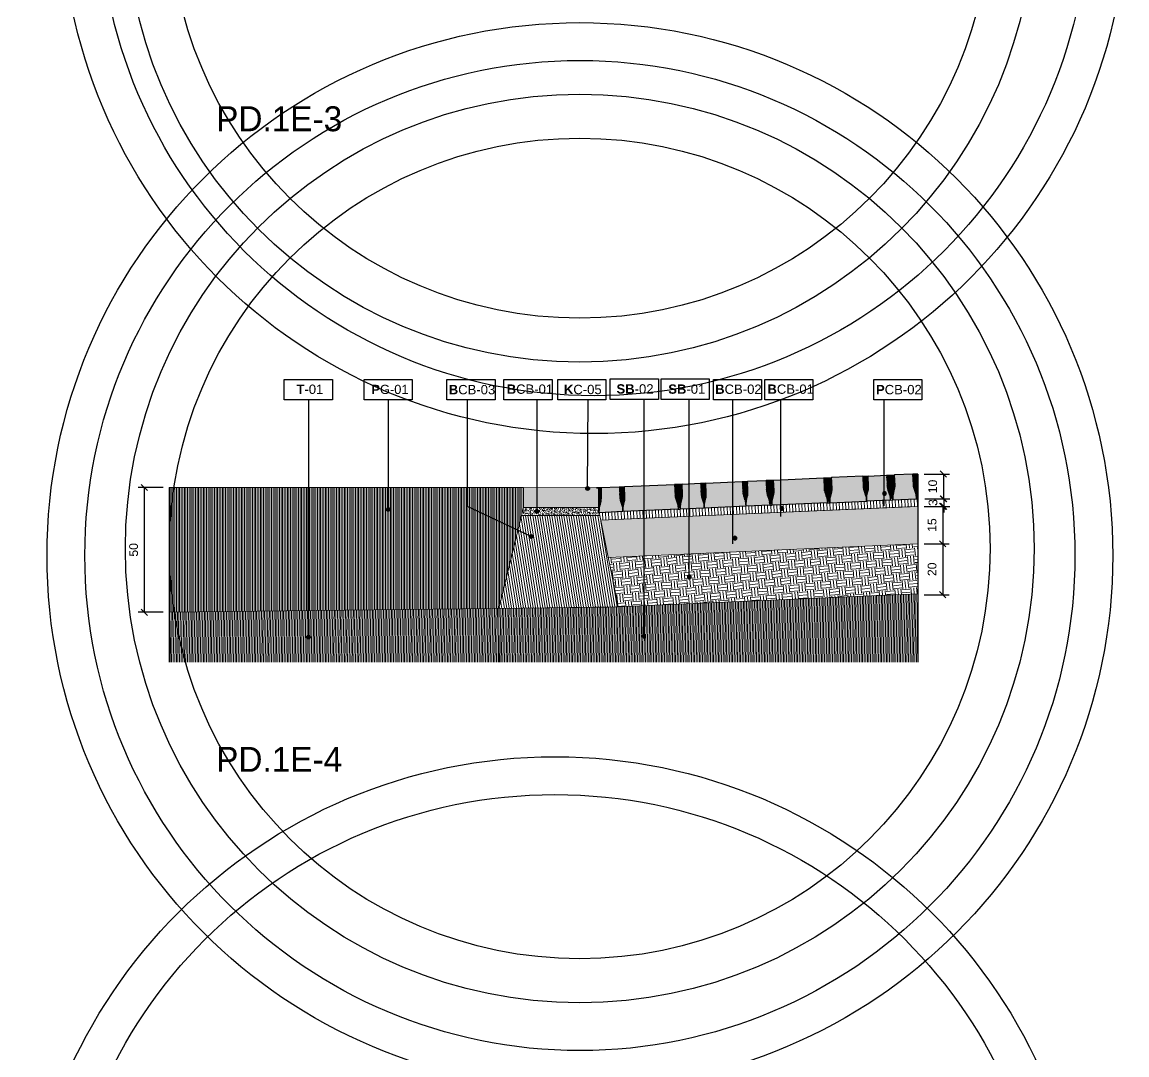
# Model space of a CAD drawing. Header units: metres. Extents: x -325 to 301, y -147 to 149.
# Drawn here: x 26.871 to 31.298, y 78.056 to 82.195 of the extents above; entities that cross this region are included whole.
import ezdxf

# ---------------------------------------------------------------- set-up
doc = ezdxf.new("R2010")
doc.units = ezdxf.units.M
doc.layers.get('Defpoints').update_dxf_attribs({"lineweight": 13})
for name, color, linetype, plot in [('-aux', 50, 'Continuous', False), ('-AUX-TWQ', 1, 'Continuous', False), ('-AUX_MON', 3, 'Continuous', False)]:
    doc.layers.add(name, color=color, linetype=linetype, plot=plot)
for name, color, linetype, true_color in [('0-TX-1_25', 7, 'Continuous', 0x3f4f7f), ('3-TR-paviment fort', 7, 'Continuous', 0xd1d1d1), ('EIT_3 TR sorra', 7, 'Continuous', 0xd8ceb0)]:
    doc.layers.add(name, color=color, linetype=linetype, true_color=true_color)
for name, color, linetype, lineweight, true_color in [('03-TR-Paviment_01_Compacted Ground', 7, 'Continuous', 5, 0xc5a967), ('03-TR-Paviment_05_Open Joint Precast Pavements', 7, 'Continuous', 5, 0xb3b3b3), ('3-TR sorra granitica', 7, 'Continuous', 0, 0xf2dac9), ('3-TR tot_u', 7, 'Continuous', 5, 0x787878)]:
    doc.layers.add(name, color=color, linetype=linetype, lineweight=lineweight, true_color=true_color)
for name, color, linetype, lineweight in [('1-CM', 7, 'Continuous', 0), ('3-TR Formigó', 252, 'Continuous', 0), ('3-TR Seleccionat', 44, 'Continuous', 0), ('3-TR Tot-u', 37, 'Continuous', 0)]:
    doc.layers.add(name, color=color, linetype=linetype, lineweight=lineweight)
for name, color, linetype in [('1-L- kodolé', 7, 'Continuous'), ('1-SECCIÓ', 1, 'Continuous'), ('A-KEYPLAN_HATCH', 7, 'Continuous'), ('A_TEXT_2', 7, 'Continuous')]:
    doc.layers.add(name, color=color, linetype=linetype)
doc.styles.add('Arial_4', font='arial.ttf', dxfattribs={"height": 1.8})
doc.styles.get("Standard").update_dxf_attribs({"font": 'arial.ttf'})
doc.styles.add('x-llegenda materials$0$ENGRAVERS', font='TT0586M.TTF')
doc.dimstyles.new('ISO-25', dxfattribs={"dimtxt": 0.1, "dimasz": 0.1, "dimexe": 0.1, "dimexo": 0.1, "dimgap": 0.1, "dimtad": 1, "dimdec": 0, "dimlfac": 100, "dimzin": 9, "dimtxsty": 'Standard', "dimblk": 'OBLIQUE', "dimcen": 0.1, "dimadec": 0, "dimazin": 0, "dimtfac": 1, "dimtdec": 0, "dimtmove": 0, "dimatfit": 3, "dimldrblk": 'OBLIQUE', "dimfxl": 1, "dimarcsym": 0})
pattern_1 = [(46.9470425, (2.167115, 8.7581936), (0.0015835417, 0.00669463768), [0.0085328125, -0.0017065625, 0, -0.0017065625])]

# ---------------------------------------------------------------- blocks, each defined once
blk = doc.blocks.new('hatch keyplan 2')
at = {"layer": 'A-KEYPLAN_HATCH'}
blk.add_lwpolyline([(0, 0.00548), (0.01287, 0.00548), (0.01287, 0), (0, 0)], close=True, dxfattribs=at)
blk = doc.blocks.new('hatch keyplan')
at = {"layer": 'A-KEYPLAN_HATCH'}
blk.add_blockref('hatch keyplan 2', (1.43058, 0.85215), dxfattribs=at)
blk = doc.blocks.new('PCB03')
at = {"layer": 'A-KEYPLAN_HATCH'}
blk.add_blockref('hatch keyplan', (-1.42958, -0.85215), dxfattribs=at)
at = {"layer": 'A_TEXT_2', "insert": (0.0002, 0.00399), "char_height": 0.0025, "attachment_point": 1}
blk.add_mtext_dynamic_manual_height_columns('\\pi0.00139;{\\fArial|b1|i0|c0|p34;P}CB-02', width=0.0145619, gutter_width=0.015, heights=[0], dxfattribs=at)
blk = doc.blocks.new('B-CB01')
at = {"layer": 'A-KEYPLAN_HATCH'}
blk.add_blockref('hatch keyplan', (-1.43058, -0.85215), dxfattribs=at)
at = {"layer": 'A_TEXT_2', "insert": (-0.0008, 0.00411), "char_height": 0.0025, "attachment_point": 1}
blk.add_mtext_dynamic_manual_height_columns('\\pi0.00152;{\\fArial|b1|i0|c0|p34;B}CB-01', width=0.0145619, gutter_width=0.015, heights=[0], dxfattribs=at)
blk = doc.blocks.new('SB-01')
at = {"layer": 'A-KEYPLAN_HATCH'}
blk.add_blockref('hatch keyplan', (-1.43058, -0.85215), dxfattribs=at)
at = {"layer": 'A_TEXT_2', "insert": (-0.0008, 0.00403), "char_height": 0.0025, "attachment_point": 1}
blk.add_mtext_dynamic_manual_height_columns('\\pi0.00271;{\\fArial|b1|i0|c0|p34;SB}-01', width=0.0145619, gutter_width=0.015, heights=[0], dxfattribs=at)
blk = doc.blocks.new('B-CB02')
at = {"layer": 'A-KEYPLAN_HATCH'}
blk.add_blockref('hatch keyplan', (-1.43058, -0.85215), dxfattribs=at)
at = {"layer": 'A_TEXT_2', "insert": (-0.0008, 0.00409), "char_height": 0.0025, "attachment_point": 1}
blk.add_mtext_dynamic_manual_height_columns('\\pi0.00129;{\\fArial|b1|i0|c0|p34;B}CB-02', width=0.0145619, gutter_width=0.015, heights=[0], dxfattribs=at)
blk = doc.blocks.new('SB-02')
at = {"layer": 'A-KEYPLAN_HATCH'}
blk.add_blockref('hatch keyplan', (-1.43058, -0.85215), dxfattribs=at)
at = {"layer": 'A_TEXT_2', "insert": (-0.0008, 0.00408), "char_height": 0.0025, "attachment_point": 1}
blk.add_mtext_dynamic_manual_height_columns('\\pi0.00249;{\\fArial|b1|i0|c0|p34;SB}-02', width=0.0145619, gutter_width=0.015, heights=[0], dxfattribs=at)
blk = doc.blocks.new('_Oblique')
at = {"color": 0, "lineweight": -2}
blk.add_line((-0.5, -0.5), (0.5, 0.5), dxfattribs=at)
blk = doc.blocks.new('*D1019')
at = {"layer": '0-TX-1_25', "color": 0, "lineweight": -2, "transparency": 16777216}
for p, q in [((30.4855, 80.3837), (30.588, 80.3837)), ((30.563, 80.3837), (30.563, 80.2847)), ((30.488, 80.2847), (30.588, 80.2847))]:
    blk.add_line(p, q, dxfattribs=at)
at = {"layer": 'Defpoints', "color": 0, "transparency": 16777216}
for p in [(30.4605, 80.3837), (30.463, 80.2847), (30.563, 80.2847)]:
    blk.add_point(p, dxfattribs=at)
at = {"layer": '0-TX-1_25', "color": 0, "lineweight": -2, "transparency": 16777216, "xscale": 0.025, "yscale": 0.025, "zscale": 0.025}
for p, rotation in [((30.563, 80.3837), 90), ((30.563, 80.2847), 270)]:
    blk.add_blockref('_Oblique', p, dxfattribs=dict(at, rotation=rotation))
at = {"layer": '0-TX-1_25', "color": 0, "transparency": 16777216, "insert": (30.5201, 80.3342), "char_height": 0.035, "attachment_point": 5, "rotation": 90}
blk.add_mtext('10', dxfattribs=at)
blk = doc.blocks.new('*D1020')
at = {"layer": '0-TX-1_25', "color": 0, "lineweight": -2, "transparency": 16777216}
for p, q in [((30.488, 80.2847), (30.5893, 80.2847)), ((30.5643, 80.2847), (30.5643, 80.3097)), ((30.5643, 80.2847), (30.5643, 80.2545)), ((30.4855, 80.2545), (30.5893, 80.2545)), ((30.5643, 80.2545), (30.5643, 80.2295))]:
    blk.add_line(p, q, dxfattribs=at)
at = {"layer": 'Defpoints', "color": 0, "transparency": 16777216}
for p in [(30.463, 80.2847), (30.4605, 80.2545), (30.5643, 80.2545)]:
    blk.add_point(p, dxfattribs=at)
at = {"layer": '0-TX-1_25', "color": 0, "lineweight": -2, "transparency": 16777216, "xscale": 0.025, "yscale": 0.025, "zscale": 0.025}
for p, rotation in [((30.5643, 80.2847), 270), ((30.5643, 80.2545), 90)]:
    blk.add_blockref('_Oblique', p, dxfattribs=dict(at, rotation=rotation))
at = {"layer": '0-TX-1_25', "color": 0, "transparency": 16777216, "insert": (30.5214, 80.2696), "char_height": 0.035, "attachment_point": 5, "rotation": 90}
blk.add_mtext('3', dxfattribs=at)
blk = doc.blocks.new('*D1021')
at = {"layer": '0-TX-1_25', "color": 0, "lineweight": -2, "transparency": 16777216}
for p, q in [((30.4855, 80.2545), (30.5854, 80.2545)), ((30.5604, 80.2545), (30.5604, 80.1043)), ((30.4855, 80.1043), (30.5854, 80.1043))]:
    blk.add_line(p, q, dxfattribs=at)
at = {"layer": 'Defpoints', "color": 0, "transparency": 16777216}
for p in [(30.4605, 80.2545), (30.4605, 80.1043), (30.5604, 80.1043)]:
    blk.add_point(p, dxfattribs=at)
at = {"layer": '0-TX-1_25', "color": 0, "lineweight": -2, "transparency": 16777216, "xscale": 0.025, "yscale": 0.025, "zscale": 0.025}
for p, rotation in [((30.5604, 80.2545), 90), ((30.5604, 80.1043), 270)]:
    blk.add_blockref('_Oblique', p, dxfattribs=dict(at, rotation=rotation))
at = {"layer": '0-TX-1_25', "color": 0, "transparency": 16777216, "insert": (30.5176, 80.1794), "char_height": 0.035, "attachment_point": 5, "rotation": 90}
blk.add_mtext('15', dxfattribs=at)
blk = doc.blocks.new('*D1022')
at = {"layer": '0-TX-1_25', "color": 0, "lineweight": -2, "transparency": 16777216}
for p, q in [((30.4855, 80.1043), (30.5854, 80.1043)), ((30.5604, 80.1043), (30.5604, 79.9001)), ((30.4855, 79.9001), (30.5854, 79.9001))]:
    blk.add_line(p, q, dxfattribs=at)
at = {"layer": 'Defpoints', "color": 0, "transparency": 16777216}
for p in [(30.4605, 80.1043), (30.4605, 79.9001), (30.5604, 79.9001)]:
    blk.add_point(p, dxfattribs=at)
at = {"layer": '0-TX-1_25', "color": 0, "lineweight": -2, "transparency": 16777216, "xscale": 0.025, "yscale": 0.025, "zscale": 0.025}
for p, rotation in [((30.5604, 80.1043), 90), ((30.5604, 79.9001), 270)]:
    blk.add_blockref('_Oblique', p, dxfattribs=dict(at, rotation=rotation))
at = {"layer": '0-TX-1_25', "color": 0, "transparency": 16777216, "insert": (30.5176, 80.0022), "char_height": 0.035, "attachment_point": 5, "rotation": 90}
blk.add_mtext('20', dxfattribs=at)
blk = doc.blocks.new('*D1023')
at = {"layer": '0-TX-1_25', "color": 0, "lineweight": -2, "transparency": 16777216}
for p, q in [((27.4355, 80.3301), (27.3355, 80.3301)), ((27.3605, 80.3301), (27.3605, 79.8301)), ((27.4355, 79.8301), (27.3355, 79.8301))]:
    blk.add_line(p, q, dxfattribs=at)
at = {"layer": 'Defpoints', "color": 0, "transparency": 16777216}
for p in [(27.4605, 80.3301), (27.3605, 79.8301), (27.4605, 79.8301)]:
    blk.add_point(p, dxfattribs=at)
at = {"layer": '0-TX-1_25', "color": 0, "lineweight": -2, "transparency": 16777216, "xscale": 0.025, "yscale": 0.025, "zscale": 0.025}
for p, rotation in [((27.3605, 80.3301), 90), ((27.3605, 79.8301), 270)]:
    blk.add_blockref('_Oblique', p, dxfattribs=dict(at, rotation=rotation))
at = {"layer": '0-TX-1_25', "color": 0, "transparency": 16777216, "insert": (27.3177, 80.0801), "char_height": 0.035, "attachment_point": 5, "rotation": 90}
blk.add_mtext('50', dxfattribs=at)
blk = doc.blocks.new('B-CB03')
at = {"layer": 'A-KEYPLAN_HATCH'}
blk.add_blockref('hatch keyplan', (-1.43058, -0.85215), dxfattribs=at)
at = {"layer": 'A_TEXT_2', "insert": (-0.0008, 0.00398), "char_height": 0.0025, "attachment_point": 1}
blk.add_mtext_dynamic_manual_height_columns('\\pi0.00128;{\\fArial|b1|i0|c0|p34;B}CB-03', width=0.0145619, gutter_width=0.015, heights=[0], dxfattribs=at)
blk = doc.blocks.new('PG01')
at = {"layer": 'A-KEYPLAN_HATCH'}
blk.add_blockref('hatch keyplan', (-1.42958, -0.85215), dxfattribs=at)
at = {"layer": 'A-KEYPLAN_HATCH', "insert": (0.00021, 0.00402), "char_height": 0.0024588, "attachment_point": 1, "line_spacing_factor": 0.938532, "style": 'Arial_4'}
blk.add_mtext_dynamic_manual_height_columns('\\pi0.00276;{\\fArial|b1|i0|c0|p34;P}G-01', width=0.0145619, gutter_width=0.015, heights=[0], dxfattribs=at)
blk = doc.blocks.new('T-01')
at = {"layer": 'A-KEYPLAN_HATCH'}
blk.add_blockref('hatch keyplan', (-1.43058, -0.85215), dxfattribs=at)
at = {"layer": 'A_TEXT_2', "insert": (-0.0008, 0.00408), "char_height": 0.0025, "attachment_point": 1}
blk.add_mtext_dynamic_manual_height_columns('\\pi0.00405;{\\fArial|b1|i0|c0|p34;T}-01', width=0.0145619, gutter_width=0.015, heights=[0], dxfattribs=at)
blk = doc.blocks.new('POINT')
at = {"layer": '0-TX-1_25'}
h = blk.add_hatch(dxfattribs=at)
h.set_pattern_fill('ANGLE', color=256)
h.set_pattern_definition([(0, (-83.747, -12.726), (0, 6.985), [5.08, -1.905]), (90, (-83.747, -12.726), (-6.985, 4e-16), [5.08, -1.905])])
edge = h.paths.add_edge_path()
edge.add_arc((0, 0), 0.0075, 0, 360)
h = blk.add_hatch(color=256, dxfattribs=at)
h.dxf.hatch_style = 1
edge = h.paths.add_edge_path()
edge.add_arc((0, 0), 0.0075, 0, 360)
blk.add_circle((0, 0), 0.0075, dxfattribs=at)
blk = doc.blocks.new('K04')
at = {"layer": 'A-KEYPLAN_HATCH'}
blk.add_blockref('hatch keyplan', (-1.42958, -0.85215), dxfattribs=at)
at = {"layer": 'A_TEXT_2', "insert": (0.0002, 0.00402), "char_height": 0.0025, "attachment_point": 1}
blk.add_mtext_dynamic_manual_height_columns('\\pi0.00244;{\\fArial|b1|i0|c0|p34;K}C-05', width=0.0145619, gutter_width=0.015, heights=[0], dxfattribs=at)

msp = doc.modelspace()

# ---------------------------------------------------------------- hatches: boundary and pattern name
at = {"layer": '03-TR-Paviment_01_Compacted Ground'}
h = msp.add_hatch(dxfattribs=at)
h.set_pattern_fill('ANSI31', color=256, scale=0.002, angle=225, style=0)
h.set_pattern_definition([(270, (0, -2.567356), (0.00635, -9e-19), [])])
h.paths.add_polyline_path([(27.4605, 80.3301), (28.88, 80.3295), (28.8802, 80.2495), (28.7806, 79.8455), (27.4605, 79.8301)])
at = {"layer": '03-TR-Paviment_05_Open Joint Precast Pavements'}
h = msp.add_hatch(color=256, dxfattribs=at)
h.dxf.hatch_style = 1
edge = h.paths.add_edge_path()
edge.add_line((29.8769, 80.2592), (29.8765, 80.2674))
edge.add_arc((29.9249, 80.2695), 0.0484, 166.4865, 182.4855, ccw=False)
edge.add_line((29.8778, 80.2808), (29.8829, 80.3017))
edge.add_arc((29.8273, 80.3151), 0.0571, 346.4865, 362.4855)
edge.add_line((29.8844, 80.3176), (29.8826, 80.3587))
edge.add_line((29.8826, 80.3587), (29.8834, 80.3587))
edge.add_line((29.8834, 80.3587), (29.8834, 80.3595))
edge.add_line((29.8834, 80.3595), (30.0827, 80.3682))
edge.add_line((30.0827, 80.3682), (30.0828, 80.3674))
edge.add_line((30.0828, 80.3674), (30.0836, 80.3674))
edge.add_line((30.0836, 80.3674), (30.0854, 80.3263))
edge.add_arc((30.1424, 80.3288), 0.0571, 182.4855, 198.4845)
edge.add_line((30.0882, 80.3107), (30.0951, 80.2902))
edge.add_arc((30.0492, 80.2748), 0.0484, 2.4855, 18.4845, ccw=False)
edge.add_line((30.0975, 80.2769), (30.0979, 80.2688))
edge.add_line((30.0979, 80.2688), (29.8769, 80.2592))
h = msp.add_hatch(color=256, dxfattribs=at)
h.dxf.hatch_style = 1
edge = h.paths.add_edge_path()
edge.add_line((30.2553, 80.2756), (30.255, 80.2838))
edge.add_arc((30.2066, 80.2817), 0.0484, 2.4855, 18.4845)
edge.add_line((30.2525, 80.297), (30.2457, 80.3175))
edge.add_arc((30.2999, 80.3356), 0.0571, 182.4855, 198.4845, ccw=False)
edge.add_line((30.2428, 80.3331), (30.241, 80.3742))
edge.add_line((30.241, 80.3742), (30.2402, 80.3742))
edge.add_line((30.2402, 80.3742), (30.2402, 80.375))
edge.add_line((30.2402, 80.375), (30.1144, 80.3696))
edge.add_line((30.1144, 80.3696), (30.1145, 80.3687))
edge.add_line((30.1145, 80.3687), (30.1137, 80.3687))
edge.add_line((30.1137, 80.3687), (30.1155, 80.3276))
edge.add_arc((30.0584, 80.3251), 0.0571, -13.5135, 2.4855, ccw=False)
edge.add_line((30.1139, 80.3118), (30.1089, 80.2908))
edge.add_arc((30.156, 80.2795), 0.0484, 166.4865, 182.4855)
edge.add_line((30.1076, 80.2774), (30.108, 80.2692))
edge.add_line((30.108, 80.2692), (30.2553, 80.2756))
h = msp.add_hatch(color=256, dxfattribs=at)
h.dxf.hatch_style = 1
edge = h.paths.add_edge_path()
edge.add_line((30.2553, 80.2756), (30.255, 80.2838))
edge.add_arc((30.3033, 80.2859), 0.0484, 166.4865, 182.4855, ccw=False)
edge.add_line((30.2563, 80.2972), (30.2613, 80.3182))
edge.add_arc((30.2057, 80.3315), 0.0571, 346.4865, 362.4855)
edge.add_line((30.2628, 80.334), (30.261, 80.3751))
edge.add_line((30.261, 80.3751), (30.2618, 80.3751))
edge.add_line((30.2618, 80.3751), (30.2618, 80.376))
edge.add_line((30.2618, 80.376), (30.335, 80.3791))
edge.add_line((30.335, 80.3791), (30.3351, 80.3783))
edge.add_line((30.3351, 80.3783), (30.3359, 80.3783))
edge.add_line((30.3359, 80.3783), (30.3376, 80.3373))
edge.add_arc((30.3947, 80.3397), 0.0571, 182.4855, 198.4845)
edge.add_line((30.3405, 80.3216), (30.3474, 80.3012))
edge.add_arc((30.3015, 80.2858), 0.0484, 2.4855, 18.4845, ccw=False)
edge.add_line((30.3498, 80.2879), (30.3502, 80.2797))
edge.add_line((30.3502, 80.2797), (30.2553, 80.2756))
h = msp.add_hatch(color=256, dxfattribs=at)
h.dxf.hatch_style = 1
edge = h.paths.add_edge_path()
edge.add_line((30.455, 80.2843), (30.4547, 80.2925))
edge.add_arc((30.4063, 80.2904), 0.0484, 2.4855, 18.4845)
edge.add_line((30.4522, 80.3057), (30.4454, 80.3262))
edge.add_arc((30.4996, 80.3443), 0.0571, 182.4855, 198.4845, ccw=False)
edge.add_line((30.4425, 80.3418), (30.4407, 80.3829))
edge.add_line((30.4407, 80.3829), (30.4399, 80.3829))
edge.add_line((30.4399, 80.3829), (30.4399, 80.3837))
edge.add_line((30.4399, 80.3837), (30.3667, 80.3805))
edge.add_line((30.3667, 80.3805), (30.3667, 80.3797))
edge.add_line((30.3667, 80.3797), (30.3659, 80.3796))
edge.add_line((30.3659, 80.3796), (30.3677, 80.3386))
edge.add_arc((30.3106, 80.3361), 0.0571, -13.5135, 2.4855, ccw=False)
edge.add_line((30.3662, 80.3227), (30.3611, 80.3017))
edge.add_arc((30.4082, 80.2904), 0.0484, 166.4865, 182.4855)
edge.add_line((30.3598, 80.2883), (30.3602, 80.2801))
edge.add_line((30.3602, 80.2801), (30.455, 80.2843))
h = msp.add_hatch(color=256, dxfattribs=at)
h.dxf.hatch_style = 1
edge = h.paths.add_edge_path()
edge.add_line((29.1839, 80.2291), (29.1835, 80.2373))
edge.add_arc((29.2319, 80.2394), 0.0484, 166.4865, 182.4855, ccw=False)
edge.add_line((29.1848, 80.2507), (29.1899, 80.2717))
edge.add_arc((29.1343, 80.285), 0.0571, 346.4865, 362.4855)
edge.add_line((29.1914, 80.2875), (29.1896, 80.3286))
edge.add_line((29.1896, 80.3286), (29.1904, 80.3286))
edge.add_line((29.1904, 80.3286), (29.1904, 80.3295))
edge.add_line((29.1904, 80.3295), (29.2636, 80.3326))
edge.add_line((29.2636, 80.3326), (29.2637, 80.3318))
edge.add_line((29.2637, 80.3318), (29.2645, 80.3318))
edge.add_line((29.2645, 80.3318), (29.2662, 80.2907))
edge.add_arc((29.3233, 80.2932), 0.0571, 182.4855, 198.4845)
edge.add_line((29.2691, 80.2751), (29.276, 80.2546))
edge.add_arc((29.2301, 80.2393), 0.0484, 2.4855, 18.4845, ccw=False)
edge.add_line((29.2784, 80.2414), (29.2788, 80.2332))
edge.add_line((29.2788, 80.2332), (29.1839, 80.2291))
h = msp.add_hatch(color=256, dxfattribs=at)
h.dxf.hatch_style = 1
edge = h.paths.add_edge_path()
edge.add_line((29.2788, 80.2332), (29.2784, 80.2414))
edge.add_arc((29.3268, 80.2435), 0.0484, 166.4865, 182.4855, ccw=False)
edge.add_line((29.2797, 80.2548), (29.2848, 80.2758))
edge.add_arc((29.2292, 80.2891), 0.0571, 346.4865, 362.4855)
edge.add_line((29.2863, 80.2916), (29.2845, 80.3327))
edge.add_line((29.2845, 80.3327), (29.2853, 80.3327))
edge.add_line((29.2853, 80.3327), (29.2853, 80.3336))
edge.add_line((29.2853, 80.3336), (29.4846, 80.3422))
edge.add_line((29.4846, 80.3422), (29.4847, 80.3414))
edge.add_line((29.4847, 80.3414), (29.4855, 80.3414))
edge.add_line((29.4855, 80.3414), (29.4873, 80.3003))
edge.add_arc((29.5444, 80.3028), 0.0571, 182.4855, 198.4845)
edge.add_line((29.4902, 80.2847), (29.497, 80.2642))
edge.add_arc((29.4511, 80.2489), 0.0484, 2.4855, 18.4845, ccw=False)
edge.add_line((29.4995, 80.251), (29.4998, 80.2428))
edge.add_line((29.4998, 80.2428), (29.2788, 80.2332))
h = msp.add_hatch(color=256, dxfattribs=at)
h.dxf.hatch_style = 1
edge = h.paths.add_edge_path()
edge.add_line((29.5098, 80.2432), (29.5094, 80.2514))
edge.add_arc((29.5578, 80.2535), 0.0484, 166.4865, 182.4855, ccw=False)
edge.add_line((29.5107, 80.2648), (29.5158, 80.2858))
edge.add_arc((29.4602, 80.2992), 0.0571, 346.4865, 362.4855)
edge.add_line((29.5173, 80.3016), (29.5155, 80.3427))
edge.add_line((29.5155, 80.3427), (29.5163, 80.3428))
edge.add_line((29.5163, 80.3428), (29.5163, 80.3436))
edge.add_line((29.5163, 80.3436), (29.5895, 80.3468))
edge.add_line((29.5895, 80.3468), (29.5895, 80.3459))
edge.add_line((29.5895, 80.3459), (29.5903, 80.346))
edge.add_line((29.5903, 80.346), (29.5921, 80.3049))
edge.add_arc((29.6492, 80.3074), 0.0571, 182.4855, 198.4845)
edge.add_line((29.595, 80.2893), (29.6019, 80.2688))
edge.add_arc((29.5559, 80.2534), 0.0484, 2.4855, 18.4845, ccw=False)
edge.add_line((29.6043, 80.2555), (29.6047, 80.2474))
edge.add_line((29.6047, 80.2474), (29.5098, 80.2432))
h = msp.add_hatch(color=256, dxfattribs=at)
h.dxf.hatch_style = 1
edge = h.paths.add_edge_path()
edge.add_line((29.6047, 80.2474), (29.6043, 80.2555))
edge.add_arc((29.6527, 80.2576), 0.0484, 166.4865, 182.4855, ccw=False)
edge.add_line((29.6056, 80.269), (29.6107, 80.2899))
edge.add_arc((29.5551, 80.3033), 0.0571, 346.4865, 362.4855)
edge.add_line((29.6122, 80.3058), (29.6104, 80.3468))
edge.add_line((29.6104, 80.3468), (29.6112, 80.3469))
edge.add_line((29.6112, 80.3469), (29.6112, 80.3477))
edge.add_line((29.6112, 80.3477), (29.7568, 80.3541))
edge.add_line((29.7568, 80.3541), (29.7569, 80.3532))
edge.add_line((29.7569, 80.3532), (29.7577, 80.3532))
edge.add_line((29.7577, 80.3532), (29.7595, 80.3122))
edge.add_arc((29.8166, 80.3146), 0.0571, 182.4855, 198.4845)
edge.add_line((29.7624, 80.2965), (29.7692, 80.2761))
edge.add_arc((29.7233, 80.2607), 0.0484, 2.4855, 18.4845, ccw=False)
edge.add_line((29.7716, 80.2628), (29.772, 80.2546))
edge.add_line((29.772, 80.2546), (29.6047, 80.2474))
h = msp.add_hatch(color=256, dxfattribs=at)
h.dxf.hatch_style = 1
edge = h.paths.add_edge_path()
edge.add_line((29.772, 80.2546), (29.7716, 80.2628))
edge.add_arc((29.82, 80.2649), 0.0484, 166.4865, 182.4855, ccw=False)
edge.add_line((29.7729, 80.2762), (29.778, 80.2972))
edge.add_arc((29.7224, 80.3105), 0.0571, 346.4865, 362.4855)
edge.add_line((29.7795, 80.313), (29.7777, 80.3541))
edge.add_line((29.7777, 80.3541), (29.7785, 80.3541))
edge.add_line((29.7785, 80.3541), (29.7785, 80.355))
edge.add_line((29.7785, 80.355), (29.8517, 80.3582))
edge.add_line((29.8517, 80.3582), (29.8518, 80.3573))
edge.add_line((29.8518, 80.3573), (29.8526, 80.3574))
edge.add_line((29.8526, 80.3574), (29.8543, 80.3163))
edge.add_arc((29.9114, 80.3188), 0.0571, 182.4855, 198.4845)
edge.add_line((29.8572, 80.3006), (29.8641, 80.2802))
edge.add_arc((29.8182, 80.2648), 0.0484, 2.4855, 18.4845, ccw=False)
edge.add_line((29.8665, 80.2669), (29.8669, 80.2587))
edge.add_line((29.8669, 80.2587), (29.772, 80.2546))
at = {"layer": '3-TR Formigó'}
h = msp.add_hatch(dxfattribs=at)
h.set_pattern_fill('ANSI31', color=256, scale=0.003, angle=234.1752, style=0)
h.set_pattern_definition([(279.17524, (31.964151, 79.929311), (0.00940313, 0.001518806), [])])
h.paths.add_polyline_path([(29.1861, 80.218), (28.8726, 80.218), (28.7806, 79.8455), (29.26, 79.8523)])
at = {"layer": '3-TR Seleccionat'}
h = msp.add_hatch(dxfattribs=at)
h.set_pattern_fill('ANSI31', color=256, scale=0.002, angle=223.8682, style=0)
h.set_pattern_definition([(268.8682194564, (428165.1907356, -659341.835857), (-0.00634876117834, 0.00012542527825), [])])
h.paths.add_polyline_path([(30.4605, 79.9041), (30.4605, 79.6301), (27.4605, 79.6301), (27.4605, 79.8301), (29.2212, 79.8506)])
at = {"layer": '3-TR sorra granitica'}
h = msp.add_hatch(dxfattribs=at)
h.set_pattern_fill('LINE', color=256, scale=0.1, angle=56.868, style=0)
h.set_pattern_definition([(92.514497, (43.891132, 289.231278), (-0.0124879644, -0.000548402), [])])
h.paths.add_polyline_path([(29.1925, 80.2097), (29.1947, 80.1992), (29.1839, 80.2291)])
h.paths.add_polyline_path([(29.1901, 80.1989), (29.1959, 80.2294), (30.465, 80.2848), (30.4669, 80.2551)])
at = {"layer": '3-TR Tot-u'}
h = msp.add_hatch(dxfattribs=at)
h.set_pattern_fill('EARTH', color=256, scale=0.005, angle=-84.0741)
h.set_pattern_definition([(275.925852, (-34.896898, 0.463215), (0.034858251, -0.028302426), [0.03175, -0.03175]), (275.925852, (-34.885056, 0.464444), (0.034858251, -0.028302426), [0.03175, -0.03175]), (275.925852, (-34.873213, 0.465673), (0.034858251, -0.028302426), [0.03175, -0.03175]), (5.925852, (-34.868856, 0.462136), (0.028302426, 0.034858251), [0.03175, -0.03175]), (5.925852, (-34.867627, 0.450293), (0.028302426, 0.034858251), [0.03175, -0.03175]), (5.925852, (-34.866397, 0.43845), (0.028302426, 0.034858251), [0.03175, -0.03175])])
h.paths.add_polyline_path([(29.2215, 80.0502), (29.26, 79.8523), (30.4605, 79.9041), (30.4605, 80.1043)])
at = {"layer": '3-TR tot_u'}
h = msp.add_hatch(dxfattribs=at)
h.set_pattern_fill('AR-CONC', color=256, scale=9e-05, angle=90.2664)
h.set_pattern_definition([(140.266414, (-54.558662, 57.42273), (0.0013582613, 0.0164031132), [0.0017145, -0.0188595]), (85.266414, (-54.558662, 57.42273), (-0.0171801815, -0.0032518273), [0.0013716, -0.0150876526]), (190.71786, (-54.558549, 57.424097), (-0.0158219194, 0.0131512858), [0.0014571008, -0.016028122]), (136.450614, (-54.563234, 57.42271), (0.003670327, 0.024414444), [0.00257175, -0.02828925]), (186.901972, (-54.562928, 57.424744), (-0.0223674596, 0.021262598), [0.002185652, -0.024042205]), (81.450565, (-54.563234, 57.42271), (-0.0223674596, 0.021262598), [0.002057397, -0.022631376]), (111.266414, (-54.562102, 57.425), (0.0091403206, 0.0136879438), [0.0017145, -0.0188595]), (56.266414, (-54.562102, 57.425), (-0.0166026007, 0.0054850432), [0.0013716, -0.0150876]), (161.71786, (-54.56134, 57.426141), (-0.0074622802, 0.019172987), [0.0014571008, -0.0160280944]), (127.766414, (-54.558662, 57.4227303), (-0.00761116375, 0.0002425866), [0, -0.01490472, 0, -0.0153162, 0, -0.01514475]), (97.766414, (-54.558662, 57.42273), (-0.009044117, 0.0059717809), [0, -0.00873252, 0, -0.01456182, 0, -0.00577215]), (57.766414, (-54.5586383, 57.4176326), (0.0004588393, 0.012205419), [0, -0.005715, 0, -0.0178308, 0, -0.0236601]), (47.766414, (-54.558628, 57.415347), (-0.0023503487, 0.0133208417), [0, -0.0074295, 0, -0.01184148, 0, -0.0168021])])
h.paths.add_polyline_path([(29.1861, 80.218), (29.18, 80.2493), (28.88, 80.2493), (28.8726, 80.218)])
h = msp.add_hatch(dxfattribs=at)
h.set_pattern_fill('AR-CONC', color=256, scale=0.00025, angle=95.4928)
h.set_pattern_definition([(145.492814, (-31.35284, -2.255952), (-0.000393247, 0.045718455), [0.0047625, -0.0523875]), (90.492814, (-31.35284, -2.25595), (-0.046701505, -0.013342432), [0.00381, -0.041910146]), (195.94426, (-31.35287, -2.252142), (-0.04709475, 0.032376023), [0.004047502, -0.044522561]), (141.677014, (-31.36548, -2.25717), (0.003975336, 0.068464658), [0.00714375, -0.07858125]), (192.12837, (-31.36515, -2.25146), (-0.067253634, 0.053157542), [0.006071256, -0.0667839]), (86.676966, (-31.36548, -2.25717), (-0.067253634, 0.05315754), [0.00571499, -0.062864933]), (116.492814, (-31.362928, -2.250543), (0.021820737, 0.040176782), [0.0047625, -0.0523875]), (61.492814, (-31.362928, -2.250543), (-0.04731449, 0.010971901), [0.00381, -0.04191]), (166.94426, (-31.36111, -2.247195), (-0.025493753, 0.051148683), [0.004047502, -0.044522484]), (132.992814, (-31.352839, -2.255952), (-0.021115606, -0.0012548162), [0, -0.041402, 0, -0.042545, 0, -0.04206875]), (102.992814, (-31.352839, -2.255952), (-0.0265291515, 0.014230866), [0, -0.024257, 0, -0.0404495, 0, -0.01603375]), (62.992814, (-31.351483, -2.270048), (-0.0018191043, 0.033879088), [0, -0.015875, 0, -0.04953, 0, -0.0657225]), (52.992814, (-31.350875, -2.27637), (-0.0098722, 0.036253789), [0, -0.0206375, 0, -0.032893, 0, -0.0466725])])
h.paths.add_polyline_path([(29.1913, 80.1932), (29.194, 80.2), (29.1959, 80.2001)], flags=16)
h.paths.add_polyline_path([(29.2233, 80.0502), (29.2197, 80.05), (29.1901, 80.199), (30.4485, 80.2539), (30.4605, 80.2546), (30.4605, 80.1043), (29.248, 80.0526)])
at = {"layer": '3-TR-paviment fort'}
msp.add_hatch(color=256, dxfattribs=at).paths.add_polyline_path([(28.88, 80.3295), (29.18, 80.329), (29.18, 80.249), (28.8802, 80.2495)])
at = {"layer": 'EIT_3 TR sorra'}
h = msp.add_hatch(dxfattribs=at)
h.set_pattern_fill('ANSI36', color=256, scale=0.001075, angle=1.947, style=0, double=1)
h.set_pattern_definition(pattern_1)
edge = h.paths.add_edge_path()
edge.add_line((30.098, 80.2688), (30.108, 80.2692))
edge.add_line((30.108, 80.2692), (30.1076, 80.2774))
edge.add_arc((30.156, 80.2795), 0.0484, 166.4865, 182.4855, ccw=False)
edge.add_line((30.1089, 80.2908), (30.1139, 80.3118))
edge.add_arc((30.0584, 80.3251), 0.0571, 346.4865, 362.4855)
edge.add_line((30.1155, 80.3276), (30.1137, 80.3687))
edge.add_line((30.1137, 80.3687), (30.0836, 80.3674))
edge.add_line((30.0836, 80.3674), (30.0854, 80.3263))
edge.add_arc((30.1425, 80.3288), 0.0571, 182.4855, 198.4845)
edge.add_line((30.0883, 80.3107), (30.0952, 80.2902))
edge.add_arc((30.0492, 80.2748), 0.0484, 2.4855, 18.4845, ccw=False)
edge.add_line((30.0976, 80.2769), (30.098, 80.2688))
edge.add_line((30.098, 80.2688), (30.108, 80.2692))
h = msp.add_hatch(dxfattribs=at)
h.set_pattern_fill('ANSI36', color=256, scale=0.001075, angle=1.947, style=0, double=1)
h.set_pattern_definition(pattern_1)
edge = h.paths.add_edge_path()
edge.add_line((30.2553, 80.2756), (30.255, 80.2838))
edge.add_arc((30.3033, 80.2859), 0.0484, 166.4865, 182.4855, ccw=False)
edge.add_line((30.2563, 80.2972), (30.2613, 80.3182))
edge.add_arc((30.2057, 80.3315), 0.0571, 346.4865, 362.4855)
edge.add_line((30.2628, 80.334), (30.261, 80.3751))
edge.add_line((30.261, 80.3751), (30.241, 80.3742))
edge.add_line((30.241, 80.3742), (30.2428, 80.3331))
edge.add_arc((30.2999, 80.3356), 0.0571, 182.4855, 198.4845)
edge.add_line((30.2457, 80.3175), (30.2525, 80.297))
edge.add_arc((30.2066, 80.2817), 0.0484, 2.4855, 18.4845, ccw=False)
edge.add_line((30.255, 80.2838), (30.2553, 80.2756))
h = msp.add_hatch(dxfattribs=at)
h.set_pattern_fill('ANSI36', color=256, scale=0.001075, angle=1.947, style=0, double=1)
h.set_pattern_definition(pattern_1)
edge = h.paths.add_edge_path()
edge.add_line((30.3502, 80.2797), (30.3602, 80.2801))
edge.add_line((30.3602, 80.2801), (30.3598, 80.2883))
edge.add_arc((30.4082, 80.2904), 0.0484, 166.4865, 182.4855, ccw=False)
edge.add_line((30.3611, 80.3017), (30.3662, 80.3227))
edge.add_arc((30.3106, 80.3361), 0.0571, 346.4865, 362.4855)
edge.add_line((30.3677, 80.3386), (30.3659, 80.3796))
edge.add_line((30.3659, 80.3796), (30.3359, 80.3783))
edge.add_line((30.3359, 80.3783), (30.3376, 80.3372))
edge.add_arc((30.3947, 80.3397), 0.0571, 182.4855, 198.4845)
edge.add_line((30.3405, 80.3216), (30.3474, 80.3011))
edge.add_arc((30.3015, 80.2858), 0.0484, 2.4855, 18.4845, ccw=False)
edge.add_line((30.3498, 80.2879), (30.3502, 80.2797))
edge.add_line((30.3502, 80.2797), (30.3602, 80.2801))
h = msp.add_hatch(dxfattribs=at)
h.set_pattern_fill('ANSI36', color=256, scale=0.001075, angle=1.947, style=0, double=1)
h.set_pattern_definition(pattern_1)
edge = h.paths.add_edge_path()
edge.add_line((30.455, 80.2843), (30.4605, 80.2846))
edge.add_line((30.4605, 80.2846), (30.4605, 80.2976))
edge.add_line((30.4605, 80.2976), (30.4605, 80.3837))
edge.add_line((30.4605, 80.3837), (30.4407, 80.3829))
edge.add_line((30.4407, 80.3829), (30.4425, 80.3418))
edge.add_arc((30.4996, 80.3443), 0.0571, 182.4855, 198.4845)
edge.add_line((30.4454, 80.3262), (30.4522, 80.3057))
edge.add_arc((30.4063, 80.2903), 0.0484, 2.4855, 18.4845, ccw=False)
edge.add_line((30.4547, 80.2924), (30.455, 80.2843))
edge.add_line((30.455, 80.2843), (30.4605, 80.2846))
h = msp.add_hatch(dxfattribs=at)
h.set_pattern_fill('ANSI36', color=256, scale=0.001075, angle=-0.553, style=0, double=1)
h.set_pattern_definition([(44.4470425, (-0.3379286, 10.004907), (0.00187405051, 0.00661919275), [0.0085328125, -0.0017065625, 0, -0.0017065625])])
edge = h.paths.add_edge_path()
edge.add_line((29.182, 80.2292), (29.1816, 80.249))
edge.add_line((29.1816, 80.249), (29.182, 80.2292))
edge.add_arc((29.2499, 80.2341), 0.068, 165.8675, 184.152, ccw=False)
edge.add_line((29.1839, 80.2507), (29.1898, 80.2714))
edge.add_arc((29.1349, 80.2872), 0.0571, 343.9865, 359.9855)
edge.add_line((29.1921, 80.2872), (29.1921, 80.3283))
edge.add_line((29.1921, 80.3283), (29.172, 80.3283))
edge.add_line((29.172, 80.3283), (29.1812, 80.3282))
edge.add_line((29.1812, 80.3282), (29.1824, 80.2713))
edge.add_line((29.1824, 80.2713), (29.1818, 80.2493))
edge.add_line((29.1818, 80.2493), (29.1816, 80.249))
edge.add_line((29.1816, 80.249), (29.182, 80.2292))
h = msp.add_hatch(dxfattribs=at)
h.set_pattern_fill('ANSI36', color=256, scale=0.001075, angle=1.947, style=0, double=1)
h.set_pattern_definition(pattern_1)
edge = h.paths.add_edge_path()
edge.add_line((29.2788, 80.2332), (29.2784, 80.2414))
edge.add_arc((29.3268, 80.2435), 0.0484, 166.4865, 182.4855, ccw=False)
edge.add_line((29.2797, 80.2548), (29.2848, 80.2758))
edge.add_arc((29.2292, 80.2891), 0.0571, 346.4865, 362.4855)
edge.add_line((29.2863, 80.2916), (29.2845, 80.3327))
edge.add_line((29.2845, 80.3327), (29.2645, 80.3318))
edge.add_line((29.2645, 80.3318), (29.2662, 80.2907))
edge.add_arc((29.3233, 80.2932), 0.0571, 182.4855, 198.4845)
edge.add_line((29.2691, 80.2751), (29.276, 80.2546))
edge.add_arc((29.2301, 80.2393), 0.0484, 2.4855, 18.4845, ccw=False)
edge.add_line((29.2784, 80.2414), (29.2788, 80.2332))
h = msp.add_hatch(dxfattribs=at)
h.set_pattern_fill('ANSI36', color=256, scale=0.001075, angle=1.947, style=0, double=1)
h.set_pattern_definition(pattern_1)
edge = h.paths.add_edge_path()
edge.add_line((29.4998, 80.2428), (29.5098, 80.2432))
edge.add_line((29.5098, 80.2432), (29.5094, 80.2514))
edge.add_arc((29.5578, 80.2535), 0.0484, 166.4865, 182.4855, ccw=False)
edge.add_line((29.5107, 80.2648), (29.5158, 80.2858))
edge.add_arc((29.4602, 80.2992), 0.0571, 346.4865, 362.4855)
edge.add_line((29.5173, 80.3016), (29.5155, 80.3427))
edge.add_line((29.5155, 80.3427), (29.4855, 80.3414))
edge.add_line((29.4855, 80.3414), (29.4873, 80.3003))
edge.add_arc((29.5444, 80.3028), 0.0571, 182.4855, 198.4845)
edge.add_line((29.4902, 80.2847), (29.497, 80.2642))
edge.add_arc((29.4511, 80.2489), 0.0484, 2.4855, 18.4845, ccw=False)
edge.add_line((29.4995, 80.251), (29.4998, 80.2428))
edge.add_line((29.4998, 80.2428), (29.5098, 80.2432))
h = msp.add_hatch(dxfattribs=at)
h.set_pattern_fill('ANSI36', color=256, scale=0.001075, angle=1.947, style=0, double=1)
h.set_pattern_definition(pattern_1)
edge = h.paths.add_edge_path()
edge.add_line((29.6047, 80.2473), (29.6043, 80.2555))
edge.add_arc((29.6527, 80.2576), 0.0484, 166.4865, 182.4855, ccw=False)
edge.add_line((29.6056, 80.2689), (29.6107, 80.2899))
edge.add_arc((29.5551, 80.3033), 0.0571, 346.4865, 362.4855)
edge.add_line((29.6122, 80.3058), (29.6104, 80.3468))
edge.add_line((29.6104, 80.3468), (29.5903, 80.346))
edge.add_line((29.5903, 80.346), (29.5921, 80.3049))
edge.add_arc((29.6492, 80.3074), 0.0571, 182.4855, 198.4845)
edge.add_line((29.595, 80.2892), (29.6019, 80.2688))
edge.add_arc((29.5559, 80.2534), 0.0484, 2.4855, 18.4845, ccw=False)
edge.add_line((29.6043, 80.2555), (29.6047, 80.2473))
h = msp.add_hatch(dxfattribs=at)
h.set_pattern_fill('ANSI36', color=256, scale=0.001075, angle=1.947, style=0, double=1)
h.set_pattern_definition(pattern_1)
edge = h.paths.add_edge_path()
edge.add_line((29.772, 80.2546), (29.7716, 80.2628))
edge.add_arc((29.82, 80.2649), 0.0484, 166.4865, 182.4855, ccw=False)
edge.add_line((29.7729, 80.2762), (29.778, 80.2972))
edge.add_arc((29.7224, 80.3105), 0.0571, 346.4865, 362.4855)
edge.add_line((29.7795, 80.313), (29.7777, 80.3541))
edge.add_line((29.7777, 80.3541), (29.7577, 80.3532))
edge.add_line((29.7577, 80.3532), (29.7595, 80.3122))
edge.add_arc((29.8166, 80.3146), 0.0571, 182.4855, 198.4845)
edge.add_line((29.7624, 80.2965), (29.7692, 80.276))
edge.add_arc((29.7233, 80.2607), 0.0484, 2.4855, 18.4845, ccw=False)
edge.add_line((29.7716, 80.2628), (29.772, 80.2546))
h = msp.add_hatch(dxfattribs=at)
h.set_pattern_fill('ANSI36', color=256, scale=0.001075, angle=1.947, style=0, double=1)
h.set_pattern_definition(pattern_1)
edge = h.paths.add_edge_path()
edge.add_line((29.8669, 80.2587), (29.8769, 80.2592))
edge.add_line((29.8769, 80.2592), (29.8765, 80.2674))
edge.add_arc((29.9249, 80.2695), 0.0484, 166.4865, 182.4855, ccw=False)
edge.add_line((29.8778, 80.2808), (29.8829, 80.3017))
edge.add_arc((29.8273, 80.3151), 0.0571, 346.4865, 362.4855)
edge.add_line((29.8844, 80.3176), (29.8826, 80.3587))
edge.add_line((29.8826, 80.3587), (29.8526, 80.3574))
edge.add_line((29.8526, 80.3574), (29.8543, 80.3163))
edge.add_arc((29.9114, 80.3187), 0.0571, 182.4855, 198.4845)
edge.add_line((29.8572, 80.3006), (29.8641, 80.2802))
edge.add_arc((29.8182, 80.2648), 0.0484, 2.4855, 18.4845, ccw=False)
edge.add_line((29.8665, 80.2669), (29.8669, 80.2587))
edge.add_line((29.8669, 80.2587), (29.8769, 80.2592))

# ---------------------------------------------------------------- linework, layer by layer
at = {"layer": '-aux'}
for points in [[(30.098, 80.2688), (30.108, 80.2692), (30.1076, 80.2774, -0.069923), (30.1089, 80.2908), (30.1139, 80.3118, 0.069923), (30.1155, 80.3276), (30.1137, 80.3687), (30.0836, 80.3674), (30.0854, 80.3263, 0.069923), (30.0883, 80.3107), (30.0952, 80.2902, -0.069923), (30.0976, 80.2769), (30.098, 80.2688), (30.108, 80.2692)], [(30.2553, 80.2756), (30.2553, 80.2756), (30.255, 80.2838, -0.069923), (30.2563, 80.2972), (30.2613, 80.3182, 0.069923), (30.2628, 80.334), (30.261, 80.3751), (30.241, 80.3742), (30.2428, 80.3331, 0.069923), (30.2457, 80.3175), (30.2525, 80.297, -0.069923), (30.255, 80.2838), (30.2553, 80.2756), (30.2553, 80.2756)], [(30.3502, 80.2797), (30.3602, 80.2801), (30.3598, 80.2883, -0.069923), (30.3611, 80.3017), (30.3662, 80.3227, 0.069923), (30.3677, 80.3386), (30.3659, 80.3796), (30.3359, 80.3783), (30.3376, 80.3372, 0.069923), (30.3405, 80.3216), (30.3474, 80.3011, -0.069923), (30.3498, 80.2879), (30.3502, 80.2797), (30.3602, 80.2801)], [(30.455, 80.2843), (30.4605, 80.2846), (30.4605, 80.2976), (30.4605, 80.3837), (30.4407, 80.3829), (30.4425, 80.3418, 0.069923), (30.4454, 80.3262), (30.4522, 80.3057, -0.069923), (30.4547, 80.2924), (30.455, 80.2843), (30.4605, 80.2846)], [(29.182, 80.2292), (29.182, 80.2292), (29.1816, 80.249), (29.182, 80.2292, -0.079951), (29.1839, 80.2507), (29.1898, 80.2714, 0.069923), (29.1921, 80.2872), (29.1921, 80.3283), (29.172, 80.3283), (29.1812, 80.3282), (29.1824, 80.2713), (29.1818, 80.2493), (29.1816, 80.249), (29.182, 80.2292), (29.182, 80.2292)], [(29.2788, 80.2332), (29.2788, 80.2332), (29.2784, 80.2414, -0.069923), (29.2797, 80.2548), (29.2848, 80.2758, 0.069923), (29.2863, 80.2916), (29.2845, 80.3327), (29.2645, 80.3318), (29.2662, 80.2907, 0.069923), (29.2691, 80.2751), (29.276, 80.2546, -0.069923), (29.2784, 80.2414), (29.2788, 80.2332), (29.2788, 80.2332)], [(29.4998, 80.2428), (29.5098, 80.2432), (29.5094, 80.2514, -0.069923), (29.5107, 80.2648), (29.5158, 80.2858, 0.069923), (29.5173, 80.3016), (29.5155, 80.3427), (29.4855, 80.3414), (29.4873, 80.3003, 0.069923), (29.4902, 80.2847), (29.497, 80.2642, -0.069923), (29.4995, 80.251), (29.4998, 80.2428), (29.5098, 80.2432)], [(29.6047, 80.2473), (29.6047, 80.2473), (29.6043, 80.2555, -0.069923), (29.6056, 80.2689), (29.6107, 80.2899, 0.069923), (29.6122, 80.3058), (29.6104, 80.3468), (29.5903, 80.346), (29.5921, 80.3049, 0.069923), (29.595, 80.2892), (29.6019, 80.2688, -0.069923), (29.6043, 80.2555), (29.6047, 80.2473), (29.6047, 80.2473)], [(29.772, 80.2546), (29.772, 80.2546), (29.7716, 80.2628, -0.069923), (29.7729, 80.2762), (29.778, 80.2972, 0.069923), (29.7795, 80.313), (29.7777, 80.3541), (29.7577, 80.3532), (29.7595, 80.3122, 0.069923), (29.7624, 80.2965), (29.7692, 80.276, -0.069923), (29.7716, 80.2628), (29.772, 80.2546), (29.772, 80.2546)], [(29.8669, 80.2587), (29.8769, 80.2592), (29.8765, 80.2674, -0.069923), (29.8778, 80.2808), (29.8829, 80.3017, 0.069923), (29.8844, 80.3176), (29.8826, 80.3587), (29.8526, 80.3574), (29.8543, 80.3163, 0.069923), (29.8572, 80.3006), (29.8641, 80.2802, -0.069923), (29.8665, 80.2669), (29.8669, 80.2587), (29.8769, 80.2592)]]:
    msp.add_lwpolyline(points, format="xyb", dxfattribs=at)
at = {"layer": '-AUX-TWQ'}
for centre, radius in [((29.1054, 82.6531), 1.8209), ((29.1054, 82.6531), 1.6443), ((29.1054, 80.0857), 1.8209), ((29.1054, 80.0857), 1.6443)]:
    msp.add_circle(centre, radius, dxfattribs=at)
at = {"layer": '-AUX_MON'}
for centre, radius in [((29.1628, 82.6818), 2.1356), ((29.1628, 82.6818), 1.984), ((29.1061, 80.0574), 2.1356), ((29.1061, 80.0574), 1.984), ((29.0062, 77.1154), 2.1356), ((29.0062, 77.1154), 1.984)]:
    msp.add_circle(centre, radius, dxfattribs=at)
at = {"layer": '0-TX-1_25'}
for points in [[(28.0179, 80.6813), (28.0179, 79.7304)], [(28.3375, 80.6813), (28.3375, 80.2424)], [(28.9108, 80.1335), (28.6553, 80.2535), (28.6553, 80.6813)], [(28.934, 80.6813), (28.934, 80.2344)], [(29.1371, 80.3259), (29.139, 80.6813)], [(29.3632, 79.7345), (29.3632, 80.6813)], [(29.5445, 79.9713), (29.5445, 80.6813)], [(29.719, 80.1037), (29.719, 80.6784)], [(29.9118, 80.2144), (29.9118, 80.6813)], [(30.3253, 80.2563), (30.3253, 80.6813)]]:
    msp.add_lwpolyline(points, dxfattribs=at)
at = {"layer": '1-CM'}
for p, q in [((30.4605, 80.2545), (29.2462, 80.2015)), ((29.22, 80.0501), (29.2215, 80.0501)), ((29.2212, 79.8506), (30.4605, 79.9041)), ((27.4605, 79.8301), (29.2212, 79.8506))]:
    msp.add_line(p, q, dxfattribs=at)
for points in [[(28.88, 80.3295), (27.4605, 80.3295)], [(28.8802, 80.2495), (29.18, 80.249)], [(30.4485, 80.2539), (29.1901, 80.199)], [(30.4605, 80.1043), (29.22, 80.0501)], [(28.8311, 80.0501), (28.7806, 79.8455)], [(28.7806, 79.8455), (28.7806, 79.6301)]]:
    msp.add_lwpolyline(points, dxfattribs=at)
for points in [[(29.18, 80.249), (28.8802, 80.2495), (28.88, 80.3295), (29.18, 80.329)], [(29.1861, 80.218), (29.18, 80.2493), (28.88, 80.2493), (28.8726, 80.218)], [(29.1861, 80.218), (28.8726, 80.218), (28.7806, 79.8455), (29.26, 79.8523)]]:
    msp.add_lwpolyline(points, close=True, dxfattribs=at)
at = {"layer": '1-L- kodolé'}
for points in [[(29.8769, 80.2592), (29.8765, 80.2674, -0.069923), (29.8778, 80.2808), (29.8829, 80.3017, 0.069923), (29.8844, 80.3176), (29.8826, 80.3587), (29.8834, 80.3587), (29.8834, 80.3595), (30.0827, 80.3682), (30.0828, 80.3674), (30.0836, 80.3674), (30.0854, 80.3263, 0.069923), (30.0882, 80.3107), (30.0951, 80.2902, -0.069923), (30.0975, 80.2769), (30.0979, 80.2688)], [(30.2553, 80.2756), (30.255, 80.2838, 0.069923), (30.2525, 80.297), (30.2457, 80.3175, -0.069923), (30.2428, 80.3331), (30.241, 80.3742), (30.2402, 80.3742), (30.2402, 80.375), (30.1144, 80.3696), (30.1145, 80.3687), (30.1137, 80.3687), (30.1155, 80.3276, -0.069923), (30.1139, 80.3118), (30.1089, 80.2908, 0.069923), (30.1076, 80.2774), (30.108, 80.2692)], [(30.2553, 80.2756), (30.255, 80.2838, -0.069923), (30.2563, 80.2972), (30.2613, 80.3182, 0.069923), (30.2628, 80.334), (30.261, 80.3751), (30.2618, 80.3751), (30.2618, 80.376), (30.335, 80.3791), (30.3351, 80.3783), (30.3359, 80.3783), (30.3376, 80.3373, 0.069923), (30.3405, 80.3216), (30.3474, 80.3012, -0.069923), (30.3498, 80.2879), (30.3502, 80.2797)], [(30.455, 80.2843), (30.4547, 80.2925, 0.069923), (30.4522, 80.3057), (30.4454, 80.3262, -0.069923), (30.4425, 80.3418), (30.4407, 80.3829), (30.4399, 80.3829), (30.4399, 80.3837), (30.3667, 80.3805), (30.3667, 80.3797), (30.3659, 80.3796), (30.3677, 80.3386, -0.069923), (30.3662, 80.3227), (30.3611, 80.3017, 0.069923), (30.3598, 80.2883), (30.3602, 80.2801)], [(29.1839, 80.2291), (29.1835, 80.2373, -0.069923), (29.1848, 80.2507), (29.1899, 80.2717, 0.069923), (29.1914, 80.2875), (29.1896, 80.3286), (29.1904, 80.3286), (29.1904, 80.3295), (29.2636, 80.3326), (29.2637, 80.3318), (29.2645, 80.3318), (29.2662, 80.2907, 0.069923), (29.2691, 80.2751), (29.276, 80.2546, -0.069923), (29.2784, 80.2414), (29.2788, 80.2332)], [(29.2788, 80.2332), (29.2784, 80.2414, -0.069923), (29.2797, 80.2548), (29.2848, 80.2758, 0.069923), (29.2863, 80.2916), (29.2845, 80.3327), (29.2853, 80.3327), (29.2853, 80.3336), (29.4846, 80.3422), (29.4847, 80.3414), (29.4855, 80.3414), (29.4873, 80.3003, 0.069923), (29.4902, 80.2847), (29.497, 80.2642, -0.069923), (29.4995, 80.251), (29.4998, 80.2428)], [(29.5098, 80.2432), (29.5094, 80.2514, -0.069923), (29.5107, 80.2648), (29.5158, 80.2858, 0.069923), (29.5173, 80.3016), (29.5155, 80.3427), (29.5163, 80.3428), (29.5163, 80.3436), (29.5895, 80.3468), (29.5895, 80.3459), (29.5903, 80.346), (29.5921, 80.3049, 0.069923), (29.595, 80.2893), (29.6019, 80.2688, -0.069923), (29.6043, 80.2555), (29.6047, 80.2474)], [(29.6047, 80.2474), (29.6043, 80.2555, -0.069923), (29.6056, 80.269), (29.6107, 80.2899, 0.069923), (29.6122, 80.3058), (29.6104, 80.3468), (29.6112, 80.3469), (29.6112, 80.3477), (29.7568, 80.3541), (29.7569, 80.3532), (29.7577, 80.3532), (29.7595, 80.3122, 0.069923), (29.7624, 80.2965), (29.7692, 80.2761, -0.069923), (29.7716, 80.2628), (29.772, 80.2546)], [(29.772, 80.2546), (29.7716, 80.2628, -0.069923), (29.7729, 80.2762), (29.778, 80.2972, 0.069923), (29.7795, 80.313), (29.7777, 80.3541), (29.7785, 80.3541), (29.7785, 80.355), (29.8517, 80.3582), (29.8518, 80.3573), (29.8526, 80.3574), (29.8543, 80.3163, 0.069923), (29.8572, 80.3006), (29.8641, 80.2802, -0.069923), (29.8665, 80.2669), (29.8669, 80.2587)]]:
    msp.add_lwpolyline(points, format="xyb", close=True, dxfattribs=at)
at = {"layer": '1-SECCIÓ'}
for points in [[(30.4605, 80.3837), (30.4605, 79.6301)], [(27.4605, 80.3301), (27.4605, 79.6301)]]:
    msp.add_lwpolyline(points, dxfattribs=at)

# ---------------------------------------------------------------- block references
at = {"layer": '0-TX-1_25'}
for name, p, xscale, yscale, zscale in [('T-01', (27.9214, 80.6813), 15, 15, 15), ('B-CB03', (28.5733, 80.6813), 14.99999999999999, 14.99999999999999, 14.99999999999999), ('B-CB01', (28.8018, 80.6813), 15, 15, 15), ('SB-02', (29.2274, 80.6827), 15, 15, 15), ('SB-01', (29.4316, 80.6827), 15, 15, 15), ('B-CB02', (29.6409, 80.6813), 15, 15, 15), ('B-CB01', (29.8468, 80.6813), 15, 15, 15), ('PCB03', (30.2689, 80.6813), 15, 15, 15)]:
    msp.add_blockref(name, p, dxfattribs=dict(at, xscale=xscale, yscale=yscale, zscale=zscale))
for p in [(29.1371, 80.3259), (28.3375, 80.2424), (28.934, 80.2344), (28.9108, 80.1335), (28.0179, 79.7304)]:
    msp.add_blockref('POINT', p, dxfattribs=at)
at = {"layer": '0-TX-1_25', "xscale": -1}
for p, rotation in [((30.3268, 80.3062), 3.631780543641367), ((29.9154, 80.2462), 3.631780543641367), ((29.7277, 80.1273), 3.631780543641367), ((29.5445, 79.9713), 1.131780543641376), ((29.3632, 79.7345), 1.131780543641376)]:
    msp.add_blockref('POINT', p, dxfattribs=dict(at, rotation=rotation))
at = {"layer": 'A-KEYPLAN_HATCH', "xscale": 14.99999999999007, "yscale": 14.99999999999007, "zscale": 14.99999999999007}
for name, p in [('PG01', (28.2259, 80.6813)), ('K04', (29.0024, 80.6813))]:
    msp.add_blockref(name, p, dxfattribs=at)

# ---------------------------------------------------------------- texts
at = {"layer": '-aux', "char_height": 0.1, "width": 19.210099, "attachment_point": 1, "style": 'x-llegenda materials$0$ENGRAVERS'}
for s, insert in [('PD.1E-3', (27.6482, 81.8578)), ('PD.1E-4', (27.6482, 79.2905))]:
    msp.add_mtext(s, dxfattribs=dict(at, insert=insert))

# ---------------------------------------------------------------- dimensions: what is measured, and where the dimension line sits
at = {"layer": '0-TX-1_25'}
for base, p1, p2, picture, middle in [((30.563, 80.2847), (30.4605, 80.3837), (30.463, 80.2847), '*D1019', (30.5201, 80.3342)), ((27.3605, 79.8301), (27.4605, 80.3301), (27.4605, 79.8301), '*D1023', (27.3177, 80.0801)), ((30.5604, 80.1043), (30.4605, 80.2545), (30.4605, 80.1043), '*D1021', (30.5176, 80.1794)), ((30.5604, 79.9001), (30.4605, 80.1043), (30.4605, 79.9001), '*D1022', (30.5176, 80.0022))]:
    dim = msp.add_linear_dim(base=base, p1=p1, p2=p2, angle=90, dimstyle='ISO-25', override={"dimtxt": 0.035, "dimasz": 0.025, "dimexe": 0.025, "dimexo": 0.025, "dimgap": 0.025, "dimblk1": 'Oblique', "dimblk2": 'Oblique', "dimsah": 1, "dimfxl": 0.1, "dimfxlon": 1, "dimarcsym": 1}, dxfattribs=at)
    dim.commit()
    dim.dimension.update_dxf_attribs({"geometry": picture, "text_midpoint": middle})
dim = msp.add_linear_dim(base=(30.5643, 80.2545), p1=(30.463, 80.2847), p2=(30.4605, 80.2545), angle=90, dimstyle='ISO-25', override={"dimtxt": 0.035, "dimasz": 0.025, "dimexe": 0.025, "dimexo": 0.025, "dimgap": 0.025, "dimblk1": 'Oblique', "dimblk2": 'Oblique', "dimsah": 1, "dimfxl": 0.1, "dimfxlon": 1, "dimarcsym": 1}, dxfattribs=at)
dim.commit()
dim.dimension.update_dxf_attribs({"geometry": '*D1020', "text_midpoint": (30.5643, 80.2696), "dimtype": 160})

doc.saveas('drawing.dxf')
